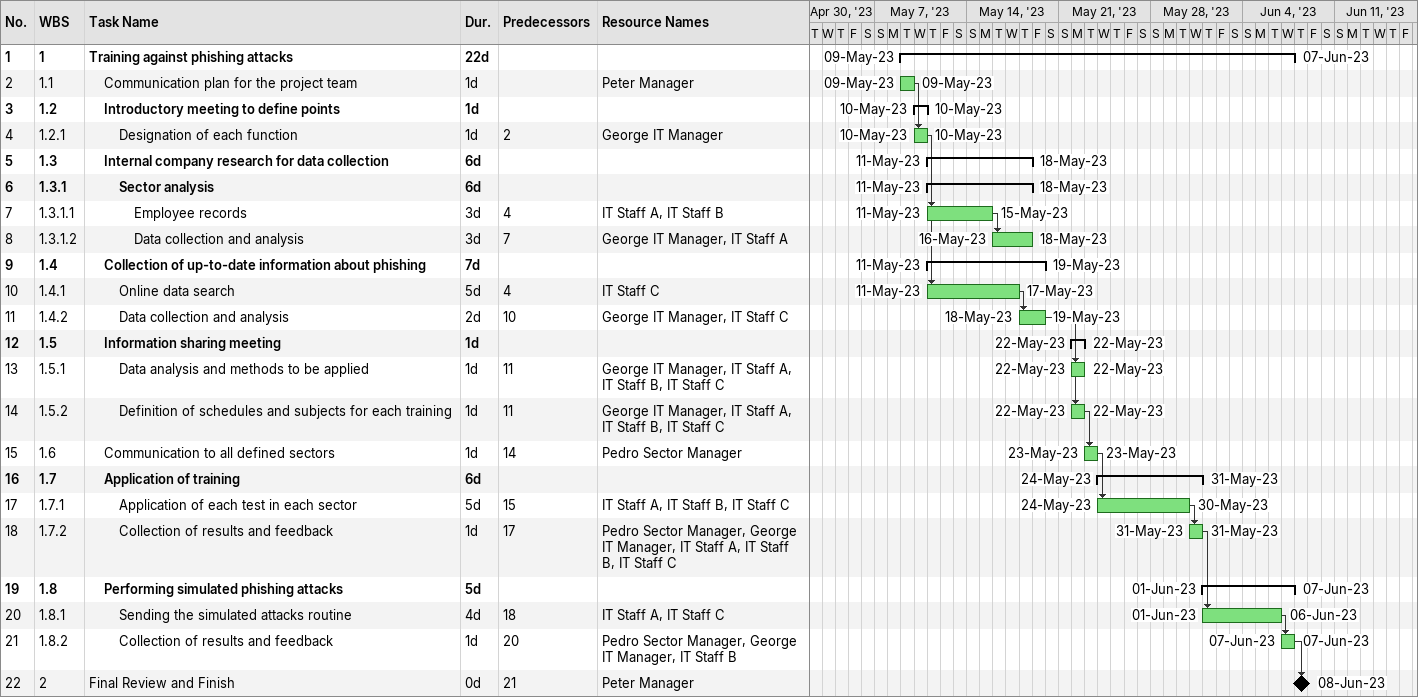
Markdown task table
| ID | WBS | Task | Duration | Start | Finish | Predecessors | Resources |
|---|---|---|---|---|---|---|---|
| 1 | 1 | **Training against phishing attacks** | 22d | 2023-05-09 | 2023-06-07 |  |  |
| 2 | 1.1 | Communication plan for the project team | 1d | 2023-05-09 | 2023-05-09 |  | Peter Manager |
| 3 | 1.2 | **Introductory meeting to define points** | 1d | 2023-05-10 | 2023-05-10 |  |  |
| 4 | 1.2.1 | Designation of each function | 1d | 2023-05-10 | 2023-05-10 | 2 | George IT Manager |
| 5 | 1.3 | **Internal company research for data collection** | 6d | 2023-05-11 | 2023-05-18 |  |  |
| 6 | 1.3.1 | **Sector analysis** | 6d | 2023-05-11 | 2023-05-18 |  |  |
| 7 | 1.3.1.1 | Employee records | 3d | 2023-05-11 | 2023-05-15 | 4 | IT Staff A, IT Staff B |
| 8 | 1.3.1.2 | Data collection and analysis | 3d | 2023-05-16 | 2023-05-18 | 7 | George IT Manager, IT Staff A |
| 9 | 1.4 | **Collection of up-to-date information about phishing** | 7d | 2023-05-11 | 2023-05-19 |  |  |
| 10 | 1.4.1 | Online data search | 5d | 2023-05-11 | 2023-05-17 | 4 | IT Staff C |
| 11 | 1.4.2 | Data collection and analysis | 2d | 2023-05-18 | 2023-05-19 | 10 | George IT Manager, IT Staff C |
| 12 | 1.5 | **Information sharing meeting** | 1d | 2023-05-22 | 2023-05-22 |  |  |
| 13 | 1.5.1 | Data analysis and methods to be applied | 1d | 2023-05-22 | 2023-05-22 | 11 | George IT Manager, IT Staff A, IT Staff B, IT Staff C |
| 14 | 1.5.2 | Definition of schedules and subjects for each training | 1d | 2023-05-22 | 2023-05-22 | 11 | George IT Manager, IT Staff A, IT Staff B, IT Staff C |
| 15 | 1.6 | Communication to all defined sectors | 1d | 2023-05-23 | 2023-05-23 | 14 | Pedro Sector Manager |
| 16 | 1.7 | **Application of training** | 6d | 2023-05-24 | 2023-05-31 |  |  |
| 17 | 1.7.1 | Application of each test in each sector | 5d | 2023-05-24 | 2023-05-30 | 15 | IT Staff A, IT Staff B, IT Staff C |
| 18 | 1.7.2 | Collection of results and feedback | 1d | 2023-05-31 | 2023-05-31 | 17 | Pedro Sector Manager, George IT Manager, IT Staff A, IT Staff B, IT Staff C |
| 19 | 1.8 | **Performing simulated phishing attacks** | 5d | 2023-06-01 | 2023-06-07 |  |  |
| 20 | 1.8.1 | Sending the simulated attacks routine | 4d | 2023-06-01 | 2023-06-06 | 18 | IT Staff A, IT Staff C |
| 21 | 1.8.2 | Collection of results and feedback | 1d | 2023-06-07 | 2023-06-07 | 20 | Pedro Sector Manager, George IT Manager, IT Staff B |
| 22 | 2 | Final Review and Finish | 0d | 2023-06-08 | 2023-06-08 | 21 | Peter Manager |
